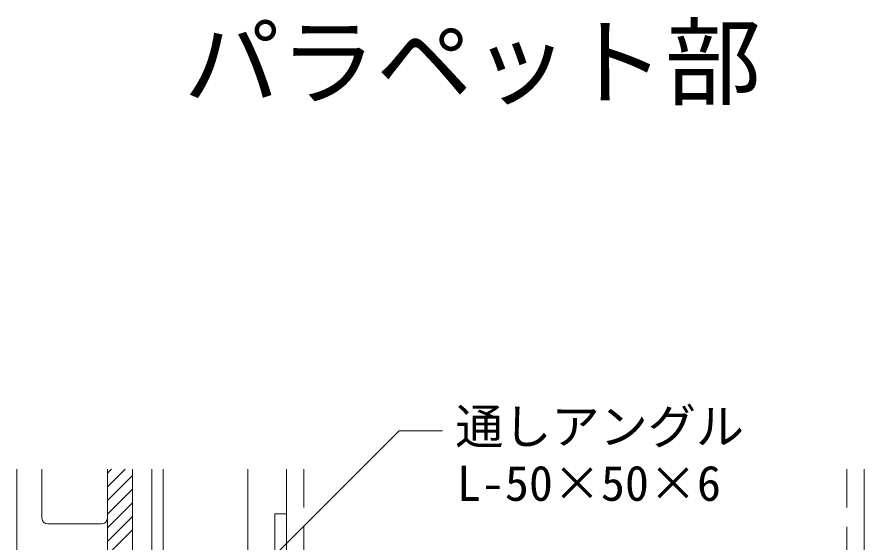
# Model space of a CAD drawing. Units: millimetres, scale not verified. Extents: x -1987 to 1973, y -1442 to 1366.
# Drawn here: x -1338.8 to -898.8, y -300.3 to -27.4 of the extents above; entities that cross this region are included whole.
import ezdxf
from ezdxf.enums import TextEntityAlignment as Align

# ---------------------------------------------------------------- set-up
doc = ezdxf.new("R2010")
doc.units = ezdxf.units.MM
doc.header["$LTSCALE"] = 10
doc.linetypes.add('DASHED2', pattern=[3, 2, -1])
for name, color, linetype, lineweight in [('0-0_メ__ス', 2, 'Continuous', 18), ('0-1_躯体', 7, 'Continuous', 18), ('0-3_鋼材', 3, 'Continuous', 18), ('0-4_その他部材', 7, 'Continuous', 18), ('0-9_部材名__寸法', 7, 'Continuous', 18)]:
    doc.layers.add(name, color=color, linetype=linetype, lineweight=lineweight)
doc.styles.add('ＭＳ ゴシック', font='')
doc.styles.get('ＭＳ ゴシック').set_extended_font_data('MS Gothic')

msp = doc.modelspace()

# ---------------------------------------------------------------- linework, layer by layer
at = {"layer": '0-0_メ__ス'}
for p, q in [((-1338.77, -530.36), (-1338.77, -262.36)), ((-1325.77, -287.86), (-1325.77, -262.36)), ((-1291.77, -287.86), (-1291.77, -262.36)), ((-1278.77, -530.36), (-1278.77, -262.36)), ((-1322.77, -290.86), (-1294.77, -290.86))]:
    msp.add_line(p, q, dxfattribs=at)
for centre, start, end in [((-1322.77, -287.86), 180, 270), ((-1294.77, -287.86), 270, 0)]:
    msp.add_arc(centre, 3, start, end, dxfattribs=at)
at = {"layer": '0-1_躯体', "color": 3}
for p, q in [((-1198.77, -262.36), (-1198.77, -1015.81)), ((-898.77, -262.36), (-898.77, -382.36))]:
    msp.add_line(p, q, dxfattribs=at)
at = {"layer": '0-1_躯体', "color": 3, "linetype": 'DASHED2'}
for p, q in [((-1189.77, -262.36), (-1189.77, -382.36)), ((-907.77, -262.36), (-907.77, -382.36))]:
    msp.add_line(p, q, dxfattribs=at)
at = {"layer": '0-3_鋼材'}
for p, q in [((-1268.77, -262.36), (-1268.77, -372.11)), ((-1262.77, -262.36), (-1262.77, -377.36)), ((-1218.77, -262.36), (-1218.77, -1015.81)), ((-1198.77, -285.62), (-1198.77, -435.62))]:
    msp.add_line(p, q, dxfattribs=at)
msp.add_lwpolyline([(-1198.77, -285.62), (-1204.77, -285.62), (-1204.77, -435.62)], dxfattribs=at)
at = {"layer": '0-4_その他部材'}
for p, q in [((-1291.77, -271.61), (-1282.53, -262.36)), ((-1291.77, -264.54), (-1289.6, -262.36)), ((-1291.77, -532.36), (-1291.77, -262.36)), ((-1278.77, -262.36), (-1278.77, -532.36)), ((-1291.77, -278.68), (-1278.77, -265.68)), ((-1291.77, -285.75), (-1278.77, -272.75)), ((-1291.77, -292.82), (-1278.77, -279.82)), ((-1291.77, -299.89), (-1278.77, -286.89)), ((-1291.77, -306.96), (-1278.77, -293.96))]:
    msp.add_line(p, q, dxfattribs=at)
at = {"layer": '0-9_部材名__寸法'}
for p in [(-1256.11, -358.26), (-1117.79, -242.39)]:
    msp.add_line(p, (-1140.24, -242.39), dxfattribs=at)

# ---------------------------------------------------------------- texts
at = {"layer": '0-9_部材名__寸法', "style": 'ＭＳ ゴシック'}
for s, height, p in [('パラペット部', 36.66, (-1252.2, -80.19)), ('通しアングル', 18.33, (-1111.11, -254.83)), ('L-50×50×6', 18.33, (-1110.26, -284.33))]:
    msp.add_text(s, height=height, dxfattribs=at).set_placement(p, align=Align.BOTTOM_LEFT)

doc.saveas('drawing.dxf')
